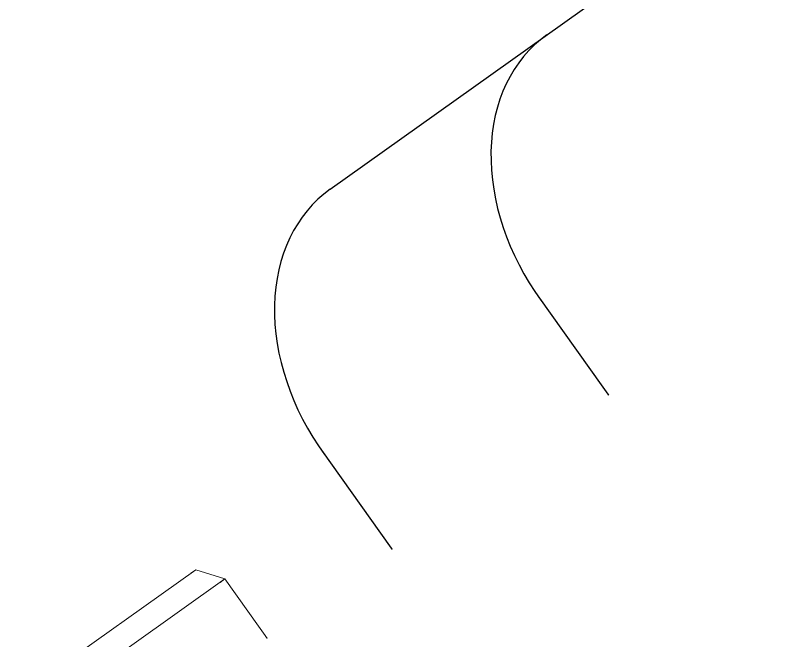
# Model space of a CAD drawing. Header units: feet. Extents: x 2321988 to 2329858, y 6722724 to 6730499.
# Drawn here: x 2326065.626 to 2326065.7283, y 6726843.7665 to 6726843.8499 of the extents above; entities that cross this region are included whole.
import ezdxf

# ---------------------------------------------------------------- set-up
doc = ezdxf.new("R2010")
doc.units = ezdxf.units.FT
doc.header["$MEASUREMENT"] = 0
doc.layers.add('C-BESS-EQUIPMENT', color=255, linetype='Continuous')

# ---------------------------------------------------------------- blocks, each defined once
blk = doc.blocks.new('Midpoint Site Plan$0$P1730-01-0001')
at = {"color": 0, "linetype": 'ByBlock', "lineweight": -2}
for p, q in [((-30.8255, 1.9644), (-29.9479, 1.9644)), ((-31.0792, 1.6327), (-31.0792, -1.6327)), ((-30.6541, 1.6327), (-30.6541, -1.6327))]:
    blk.add_line(p, q, dxfattribs=at)
blk.add_ellipse((-28.5921, 0), major_axis=(0, 4.086), ratio=0.833977, dxfattribs=at)
for centre in [(-30.8255, 1.6285), (-30.4004, 1.6285)]:
    blk.add_ellipse(centre, major_axis=(0, -0.3359), ratio=0.755248, start_param=3.141593, end_param=4.725055, dxfattribs=at)
blk = doc.blocks.new('Midpoint Site Plan$0$A$C71e53a02')
at = {"lineweight": 9}
for points in [[(27.6555, 1.5933), (27.3534, 1.5933), (27.3242, 1.5543), (27.3242, 1.3302), (27.3339, 1.3302), (27.3242, 1.3302), (27.3144, 1.3302), (27.3047, 1.3302), (27.3047, 1.3204), (27.2949, 1.3204), (27.2852, 1.3204), (27.2755, 1.3204), (27.2755, 1.3107), (27.2657, 1.3107), (27.256, 1.3107), (27.2462, 1.3107), (27.2462, 1.3009), (27.2365, 1.3009), (27.2267, 1.3009), (27.2267, 1.0378), (27.2365, 1.0378), (27.2267, 1.0378)], [(27.3242, 1.5543), (27.3339, 1.5543), (27.3242, 1.5543), (27.6945, 1.5543), (27.6555, 1.5933), (27.6652, 1.5933)], [(27.3534, 1.5933), (27.3632, 1.5933)]]:
    blk.add_lwpolyline(points, dxfattribs=at)

msp = doc.modelspace()

# ---------------------------------------------------------------- wipeouts: each hides what was drawn before it
msp.add_wipeout([(2326064.17456, 6726849.7753), (2326064.71751, 6726850.16214), (2326071.53559, 6726840.59259), (2326070.99264, 6726840.20575)]).dxf.layer = 'C-BESS-EQUIPMENT'

# ---------------------------------------------------------------- next in the draw order: block references
at = {"layer": 'C-BESS-EQUIPMENT', "yscale": 0.08333333333333331, "zscale": 0.08333333333333331}
for name, p, xscale, rotation in [('Midpoint Site Plan$0$P1730-01-0001', (2326067.85508, 6726845.18395), 0.08333333333333331, 35.46898082920265), ('Midpoint Site Plan$0$A$C71e53a02', (2326067.5836, 6726844.99053), -0.08333333333333331, 35.46898082920264)]:
    msp.add_blockref(name, p, dxfattribs=dict(at, xscale=xscale, rotation=rotation))

# ---------------------------------------------------------------- next in the draw order: wipeouts: each hides what was drawn before it
msp.add_wipeout([(2326065.94037, 6726843.96685), (2326048.23925, 6726831.35522), (2326048.37827, 6726831.16009), (2326066.0794, 6726843.77173)]).dxf.layer = 'C-BESS-EQUIPMENT'

# ---------------------------------------------------------------- next in the draw order: wipeouts: each hides what was drawn before it
msp.add_wipeout([(2326044.1544, 6726887.54167), (2326077.85795, 6726840.23687), (2326077.40832, 6726839.91652), (2326043.70467, 6726887.22144)]).dxf.layer = 'C-BESS-EQUIPMENT'

# ---------------------------------------------------------------- next in the draw order: wipeouts: each hides what was drawn before it
msp.add_wipeout([(2326040.08225, 6726884.64036), (2326073.7858, 6726837.33556), (2326073.33617, 6726837.01521), (2326039.63253, 6726884.32013)]).dxf.layer = 'C-BESS-EQUIPMENT'

# ---------------------------------------------------------------- next in the draw order: wipeouts: each hides what was drawn before it
msp.add_wipeout([(2326036.0101, 6726881.73905), (2326069.71366, 6726834.43425), (2326069.26402, 6726834.1139), (2326035.56038, 6726881.41882)]).dxf.layer = 'C-BESS-EQUIPMENT'

doc.saveas('drawing.dxf')
